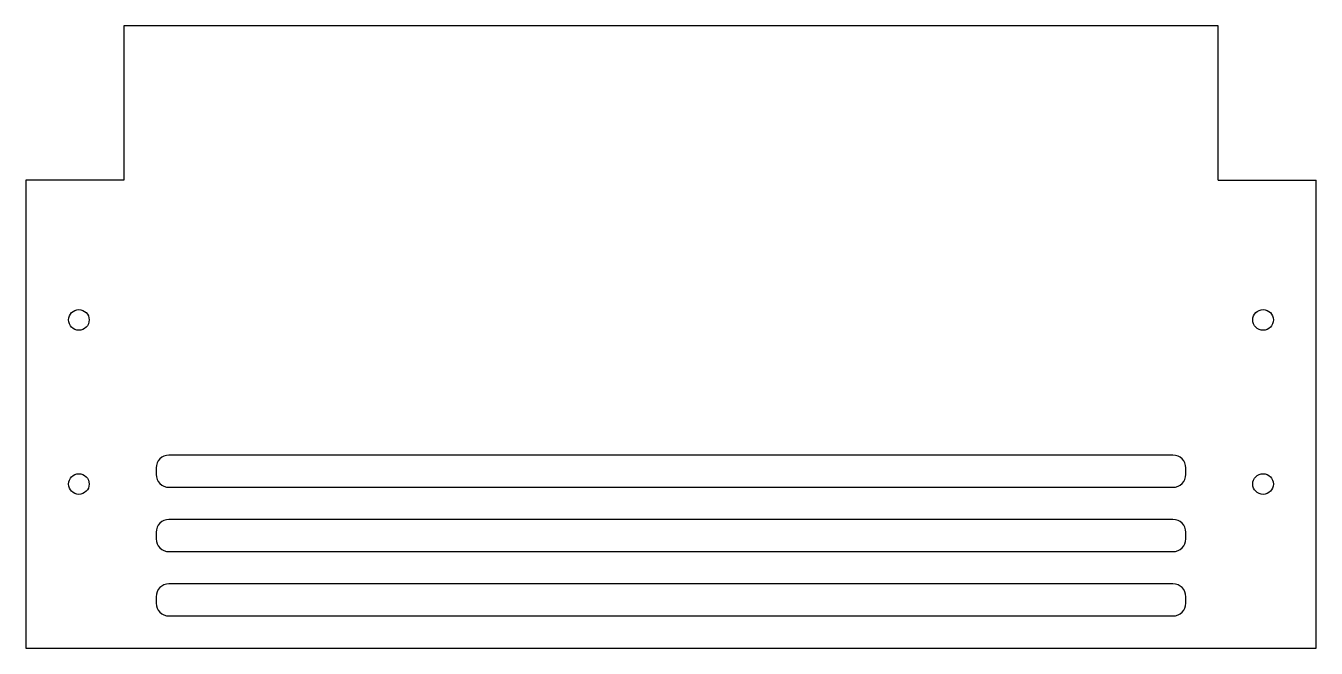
# Model space of a CAD drawing. Header units: millimetres. Extents: x 239 to 440, y 142 to 239.
import ezdxf

# ---------------------------------------------------------------- set-up
doc = ezdxf.new("R2010")
doc.units = ezdxf.units.MM
doc.header["$MEASUREMENT"] = 0
doc.layers.get('0').update_dxf_attribs({"lineweight": 0})

msp = doc.modelspace()

# ---------------------------------------------------------------- linework, layer by layer
at = {"color": 18, "lineweight": 25, "true_color": 0x000000}
for p, q in [((254.54, 215.03), (239.29, 215.03)), ((424.54, 215.03), (439.79, 215.03))]:
    msp.add_line(p, q, dxfattribs=at)
for points in [[(424.54, 215.03), (424.54, 239.03), (254.54, 239.03), (254.54, 215.03)], [(239.29, 215.03), (239.29, 142.33), (439.79, 142.33), (439.79, 215.03)]]:
    msp.add_lwpolyline(points, dxfattribs=at)
at = {"color": 1, "lineweight": 25, "true_color": 0xff0000}
for centre in [(247.54, 193.33), (431.54, 193.33), (247.54, 167.83), (431.54, 167.83)]:
    msp.add_circle(centre, 1.6, dxfattribs=at)
for points in [[(261.54, 172.33), (261.54, 172.33), (417.54, 172.33), (417.54, 172.33), (418.65, 172.33), (419.54, 171.43), (419.54, 170.33), (419.54, 170.33), (419.54, 169.33), (419.54, 169.33), (419.54, 168.22), (418.65, 167.33), (417.54, 167.33), (417.54, 167.33), (261.54, 167.33), (261.54, 167.33), (260.44, 167.33), (259.54, 168.22), (259.54, 169.33), (259.54, 169.33), (259.54, 170.33), (259.54, 170.33), (259.54, 171.43), (260.44, 172.33), (261.54, 172.33)], [(261.54, 162.33), (261.54, 162.33), (417.54, 162.33), (417.54, 162.33), (418.65, 162.33), (419.54, 161.43), (419.54, 160.33), (419.54, 160.33), (419.54, 159.33), (419.54, 159.33), (419.54, 158.22), (418.65, 157.33), (417.54, 157.33), (417.54, 157.33), (261.54, 157.33), (261.54, 157.33), (260.44, 157.33), (259.54, 158.22), (259.54, 159.33), (259.54, 159.33), (259.54, 160.33), (259.54, 160.33), (259.54, 161.43), (260.44, 162.33), (261.54, 162.33)], [(261.54, 152.33), (261.54, 152.33), (417.54, 152.33), (417.54, 152.33), (418.65, 152.33), (419.54, 151.43), (419.54, 150.33), (419.54, 150.33), (419.54, 149.33), (419.54, 149.33), (419.54, 148.22), (418.65, 147.33), (417.54, 147.33), (417.54, 147.33), (261.54, 147.33), (261.54, 147.33), (260.44, 147.33), (259.54, 148.22), (259.54, 149.33), (259.54, 149.33), (259.54, 150.33), (259.54, 150.33), (259.54, 151.43), (260.44, 152.33), (261.54, 152.33)]]:
    msp.add_open_spline(points, degree=3, knots=[0, 0, 0, 0, 1, 1, 1, 2, 2, 2, 3, 3, 3, 4, 4, 4, 5, 5, 5, 6, 6, 6, 7, 7, 7, 8, 8, 8, 8], dxfattribs=at)

doc.saveas('drawing.dxf')
